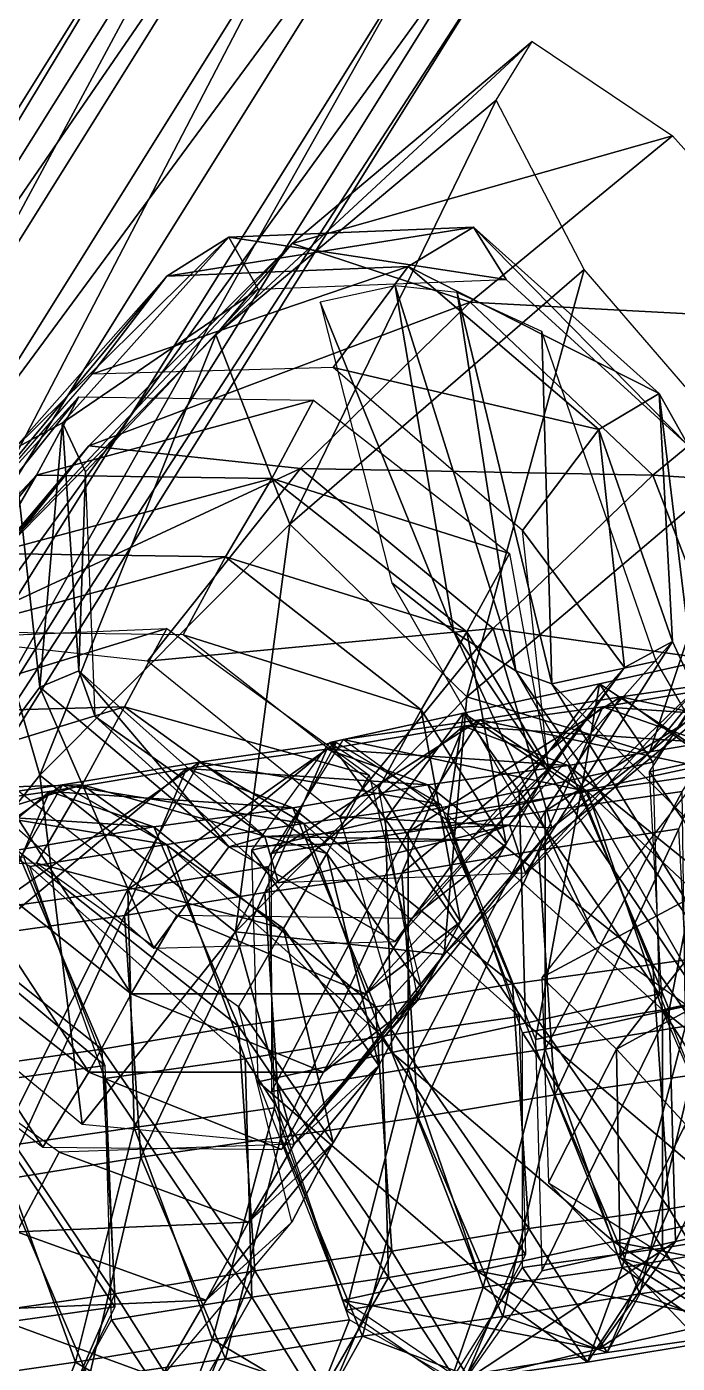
# Model space of a CAD drawing. Extents: x -6.8 to 6.8, y -29 to 29.
# Drawn here: x 1.39 to 1.889, y 5.314 to 6.339 of the extents above; entities that cross this region are included whole.
import ezdxf

# ---------------------------------------------------------------- set-up
doc = ezdxf.new("R2010")
doc.units = 0

msp = doc.modelspace()

# ---------------------------------------------------------------- linework, layer by layer
at = {"layer": 'flower_stems1', "color": 3}
for points in [[(1.53503, 6.10229, 4.78253), (1.75006, 6.28228, 4.69927), (1.77752, 6.32733, 4.88507)], [(1.53503, 6.10229, 4.78253), (1.77752, 6.32733, 4.88507), (1.59356, 6.1723, 4.9483)], [(1.59356, 6.1723, 4.9483), (1.77752, 6.32733, 4.88507), (1.88507, 6.25482, 5.02508)], [(1.59179, 5.95733, 4.66754), (1.75006, 6.28228, 4.69927), (1.53503, 6.10229, 4.78253)], [(1.59179, 5.95733, 4.66754), (1.81756, 6.15234, 4.58007), (1.75006, 6.28228, 4.69927)], [(1.59356, 6.1723, 4.9483), (1.88507, 6.25482, 5.02508), (1.73004, 6.12731, 5.07257)], [(1.73004, 6.12731, 5.07257), (1.88507, 6.25482, 5.02508), (2.01257, 6.1123, 5.04003)], [(1.49755, 6.14733, 4.68682), (1.73254, 6.18481, 4.43005), (1.68255, 6.15484, 4.73504)], [(1.49755, 6.14733, 4.68682), (1.54504, 6.1773, 4.40008), (1.73254, 6.18481, 4.43005)], [(1.54504, 6.1773, 4.40008), (1.75756, 6.14483, 4.12255), (1.73254, 6.18481, 4.43005)], [(1.68255, 6.15484, 4.73504), (1.73254, 6.18481, 4.43005), (1.87506, 6.05731, 4.44055)], [(1.73254, 6.18481, 4.43005), (1.75756, 6.14483, 4.12255), (1.89752, 6.01733, 4.15258)], [(1.73254, 6.18481, 4.43005), (1.89752, 6.01733, 4.15258), (1.87506, 6.05731, 4.44055)], [(1.35504, 5.91979, 4.92504), (1.59356, 6.1723, 4.9483), (1.43756, 6.01733, 5.06756)], [(1.35504, 5.91979, 4.92504), (1.53503, 6.10229, 4.78253), (1.59356, 6.1723, 4.9483)], [(1.38006, 6.01483, 4.61505), (1.54504, 6.1773, 4.40008), (1.49755, 6.14733, 4.68682)], [(1.38006, 6.01483, 4.61505), (1.41754, 6.03479, 4.37005), (1.54504, 6.1773, 4.40008)], [(1.41754, 6.03479, 4.37005), (1.56756, 6.13732, 4.11004), (1.54504, 6.1773, 4.40008)], [(1.43756, 6.01733, 5.06756), (1.59356, 6.1723, 4.9483), (1.73004, 6.12731, 5.07257)], [(1.54504, 6.1773, 4.40008), (1.56756, 6.13732, 4.11004), (1.75756, 6.14483, 4.12255)], [(1.32513, 5.93981, 4.84753), (1.49755, 6.14733, 4.68682), (1.44006, 6.07232, 4.92004)], [(1.32513, 5.93981, 4.84753), (1.38006, 6.01483, 4.61505), (1.49755, 6.14733, 4.68682)], [(1.44006, 6.07232, 4.92004), (1.49755, 6.14733, 4.68682), (1.68255, 6.15484, 4.73504)], [(1.44006, 6.07232, 4.92004), (1.68255, 6.15484, 4.73504), (1.62506, 6.07733, 4.96508)], [(1.72753, 5.82482, 4.67504), (1.81756, 6.15234, 4.58007), (1.59179, 5.95733, 4.66754)], [(1.62506, 6.07733, 4.96508), (1.68255, 6.15484, 4.73504), (1.82879, 6.02984, 4.73004)], [(1.68255, 6.15484, 4.73504), (1.87506, 6.05731, 4.44055), (1.82879, 6.02984, 4.73004)], [(1.72753, 5.82482, 4.67504), (1.94256, 6.00732, 4.59503), (1.81756, 6.15234, 4.58007)], [(1.41754, 6.03479, 4.37005), (1.43505, 5.99731, 4.12255), (1.56756, 6.13732, 4.11004)], [(1.43756, 6.01733, 5.06756), (1.73004, 6.12731, 5.07257), (1.60003, 5.99981, 5.16754)], [(1.60003, 5.99981, 5.16754), (1.73004, 6.12731, 5.07257), (1.87005, 5.99481, 5.08258)], [(1.73004, 6.12731, 5.07257), (2.01257, 6.1123, 5.04003), (1.87005, 5.99481, 5.08258)], [(1.87005, 5.99481, 5.08258), (2.01257, 6.1123, 5.04003), (2.08129, 5.98132, 4.92004)], [(1.40002, 5.76483, 4.82257), (1.53503, 6.10229, 4.78253), (1.35504, 5.91979, 4.92504)], [(1.40002, 5.76483, 4.82257), (1.59179, 5.95733, 4.66754), (1.53503, 6.10229, 4.78253)], [(1.62506, 6.07733, 4.96508), (1.82879, 6.02984, 4.73004), (1.77008, 5.95233, 4.96008)], [(1.82879, 6.02984, 4.73004), (1.87506, 6.05731, 4.44055), (1.88507, 5.8673, 4.42755)], [(1.87506, 6.05731, 4.44055), (1.89752, 6.01733, 4.15258), (1.90252, 5.82983, 4.18255)], [(1.87506, 6.05731, 4.44055), (1.90252, 5.82983, 4.18255), (1.88507, 5.8673, 4.42755)], [(1.29003, 5.87982, 4.93981), (1.43005, 6.0548, 4.9555), (1.39752, 5.99481, 5.05004)], [(1.29003, 5.87982, 4.93981), (1.32513, 5.93981, 4.84753), (1.43005, 6.0548, 4.9555)], [(1.39752, 5.99481, 5.05004), (1.43005, 6.0548, 4.9555), (1.61004, 6.0523, 5.02008)], [(1.39752, 5.99481, 5.05004), (1.61004, 6.0523, 5.02008), (1.57806, 5.9923, 5.11505)], [(1.57806, 5.9923, 5.11505), (1.61004, 6.0523, 5.02008), (1.76007, 5.93481, 4.99755)], [(1.40002, 5.83233, 4.56005), (1.41754, 6.03479, 4.37005), (1.38006, 6.01483, 4.61505)], [(1.40002, 5.83233, 4.56005), (1.43005, 5.84478, 4.35504), (1.41754, 6.03479, 4.37005)], [(1.43005, 5.84478, 4.35504), (1.43505, 5.99731, 4.12255), (1.41754, 6.03479, 4.37005)], [(1.77008, 5.95233, 4.96008), (1.82879, 6.02984, 4.73004), (1.84832, 5.84729, 4.67504)], [(1.82879, 6.02984, 4.73004), (1.88507, 5.8673, 4.42755), (1.84832, 5.84729, 4.67504)], [(1.23754, 5.77484, 5.09008), (1.43756, 6.01733, 5.06756), (1.32006, 5.86981, 5.23504)], [(1.23754, 5.77484, 5.09008), (1.35504, 5.91979, 4.92504), (1.43756, 6.01733, 5.06756)], [(1.32006, 5.86981, 5.23504), (1.43756, 6.01733, 5.06756), (1.60003, 5.99981, 5.16754)], [(1.34454, 5.75732, 4.79254), (1.40002, 5.83233, 4.56005), (1.38006, 6.01483, 4.61505)], [(1.86755, 5.78228, 4.80004), (1.94256, 6.00732, 4.59503), (1.72753, 5.82482, 4.67504)], [(1.86755, 5.78228, 4.80004), (2.05255, 5.93731, 4.73504), (1.94256, 6.00732, 4.59503)], [(1.25756, 5.81982, 5.03503), (1.29003, 5.87982, 4.93981), (1.39752, 5.99481, 5.05004)], [(1.25756, 5.81982, 5.03503), (1.39752, 5.99481, 5.05004), (1.36254, 5.93481, 5.14508)], [(1.32006, 5.86981, 5.23504), (1.60003, 5.99981, 5.16754), (1.48254, 5.85229, 5.33258)], [(1.36254, 5.93481, 5.14508), (1.39752, 5.99481, 5.05004), (1.57806, 5.9923, 5.11505)], [(1.43005, 5.84478, 4.35504), (1.44256, 5.80981, 4.15258), (1.43505, 5.99731, 4.12255)], [(1.48254, 5.85229, 5.33258), (1.60003, 5.99981, 5.16754), (1.74755, 5.87731, 5.16503)], [(1.60003, 5.99981, 5.16754), (1.87005, 5.99481, 5.08258), (1.74755, 5.87731, 5.16503)], [(1.74755, 5.87731, 5.16503), (1.87005, 5.99481, 5.08258), (1.92504, 5.85229, 4.96752)], [(1.87005, 5.99481, 5.08258), (2.08129, 5.98132, 4.92004), (1.92504, 5.85229, 4.96752)], [(1.36254, 5.93481, 5.14508), (1.57806, 5.9923, 5.11505), (1.54254, 5.93231, 5.20721)], [(1.54254, 5.93231, 5.20721), (1.57806, 5.9923, 5.11505), (1.72753, 5.87481, 5.09252)], [(1.57806, 5.9923, 5.11505), (1.76007, 5.93481, 4.99755), (1.72753, 5.87481, 5.09252)], [(1.55004, 5.64483, 4.82006), (1.59179, 5.95733, 4.66754), (1.40002, 5.76483, 4.82257)], [(1.55004, 5.64483, 4.82006), (1.72753, 5.82482, 4.67504), (1.59179, 5.95733, 4.66754)], [(1.77008, 5.95233, 4.96008), (1.84832, 5.84729, 4.67504), (1.79003, 5.76983, 4.90502)], [(1.33056, 5.87481, 5.24005), (1.36254, 5.93481, 5.14508), (1.54254, 5.93231, 5.20721)], [(1.33056, 5.87481, 5.24005), (1.54254, 5.93231, 5.20721), (1.51007, 5.87231, 5.30255)], [(1.51007, 5.87231, 5.30255), (1.54254, 5.93231, 5.20721), (1.69256, 5.81481, 5.18603)], [(1.54254, 5.93231, 5.20721), (1.72753, 5.87481, 5.09252), (1.69256, 5.81481, 5.18603)], [(1.72753, 5.87481, 5.09252), (1.76007, 5.93481, 4.99755), (1.79003, 5.76983, 4.90502)], [(1.92504, 5.85229, 4.96752), (2.05255, 5.93731, 4.73504), (1.86755, 5.78228, 4.80004)], [(1.28503, 5.61981, 4.98754), (1.40002, 5.76483, 4.82257), (1.35504, 5.91979, 4.92504)], [(1.28503, 5.81231, 5.32757), (1.32006, 5.86981, 5.23504), (1.49755, 5.87731, 5.30004)], [(1.28503, 5.81231, 5.32757), (1.49755, 5.87731, 5.30004), (1.46502, 5.81732, 5.39508)], [(1.46502, 5.81732, 5.39508), (1.49755, 5.87731, 5.30004), (1.65252, 5.76483, 5.28503)], [(1.48254, 5.85229, 5.33258), (1.74755, 5.87731, 5.16503), (1.63006, 5.73278, 5.33007)], [(1.51007, 5.87231, 5.30255), (1.69256, 5.81481, 5.18603), (1.66003, 5.75482, 5.28253)], [(1.63006, 5.73278, 5.33007), (1.74755, 5.87731, 5.16503), (1.79254, 5.72454, 5.06256)], [(1.69256, 5.81481, 5.18603), (1.72753, 5.87481, 5.09252), (1.75756, 5.71228, 5.00006)], [(1.72753, 5.87481, 5.09252), (1.79003, 5.76983, 4.90502), (1.75756, 5.71228, 5.00006)], [(1.74755, 5.87731, 5.16503), (1.92504, 5.85229, 4.96752), (1.79254, 5.72454, 5.06256)], [(1.84832, 5.84729, 4.67504), (1.88507, 5.8673, 4.42755), (1.76007, 5.7268, 4.39758)], [(1.88507, 5.8673, 4.42755), (1.77252, 5.68981, 4.19281), (1.76007, 5.7268, 4.39758)], [(1.88507, 5.8673, 4.42755), (1.90252, 5.82983, 4.18255), (1.77252, 5.68981, 4.19281)], [(1.79254, 5.72454, 5.06256), (1.92504, 5.85229, 4.96752), (1.86755, 5.78228, 4.80004)], [(1.82928, 5.83483, 5.39758), (1.93005, 5.85729, 5.44677), (1.87005, 5.77484, 5.61004)], [(1.92004, 5.77484, 5.24005), (1.93005, 5.85729, 5.44677), (1.82928, 5.83483, 5.39758)], [(1.92504, 5.85729, 5.46008), (1.97003, 5.78979, 5.66754), (1.86755, 5.76733, 5.61755)], [(1.54504, 5.70989, 4.55505), (1.43005, 5.84478, 4.35504), (1.40002, 5.83233, 4.56005)], [(1.57257, 5.71783, 4.36755), (1.44256, 5.80981, 4.15258), (1.43005, 5.84478, 4.35504)], [(1.54504, 5.70989, 4.55505), (1.57257, 5.71783, 4.36755), (1.43005, 5.84478, 4.35504)], [(1.79003, 5.76983, 4.90502), (1.84832, 5.84729, 4.67504), (1.73004, 5.71533, 4.60253)], [(1.84832, 5.84729, 4.67504), (1.76007, 5.7268, 4.39758), (1.73004, 5.71533, 4.60253)], [(1.78753, 5.7373, 5.04504), (1.95007, 5.83984, 5.15753), (1.84552, 5.82482, 5.20281)], [(1.78753, 5.7373, 5.04504), (1.89257, 5.75231, 4.99755), (1.95007, 5.83984, 5.15753)], [(1.84552, 5.82482, 5.20281), (1.95007, 5.83984, 5.15753), (2.03002, 5.78479, 5.32257)], [(1.48754, 5.63232, 4.78503), (1.40002, 5.83233, 4.56005), (1.34454, 5.75732, 4.79254)], [(1.48754, 5.63232, 4.78503), (1.54504, 5.70989, 4.55505), (1.40002, 5.83233, 4.56005)], [(1.81506, 5.75231, 5.18853), (1.82928, 5.83483, 5.39758), (1.72503, 5.81231, 5.34753)], [(1.72503, 5.81231, 5.34753), (1.82928, 5.83483, 5.39758), (1.76757, 5.75231, 5.55755)], [(1.82928, 5.83483, 5.39758), (1.87005, 5.77484, 5.61004), (1.76757, 5.75231, 5.55755)], [(1.78253, 5.70733, 5.02258), (1.93756, 5.83483, 5.12506), (1.83178, 5.81732, 5.17004)], [(1.78253, 5.70733, 5.02258), (1.89007, 5.72381, 4.97503), (1.93756, 5.83483, 5.12506)], [(1.81506, 5.75231, 5.18853), (1.92004, 5.77484, 5.24005), (1.82928, 5.83483, 5.39758)], [(1.83178, 5.81732, 5.17004), (1.93756, 5.83483, 5.12506), (2.01507, 5.8048, 5.29504)], [(1.71002, 5.62731, 4.92004), (1.72753, 5.82482, 4.67504), (1.55004, 5.64483, 4.82006)], [(1.68255, 5.72106, 5.09008), (1.84552, 5.82482, 5.20281), (1.73754, 5.80731, 5.25006)], [(1.68255, 5.72106, 5.09008), (1.78753, 5.7373, 5.04504), (1.84552, 5.82482, 5.20281)], [(1.71002, 5.62731, 4.92004), (1.86755, 5.78228, 4.80004), (1.72753, 5.82482, 4.67504)], [(1.73754, 5.80731, 5.25006), (1.84552, 5.82482, 5.20281), (1.92504, 5.76733, 5.36755)], [(1.84552, 5.82482, 5.20281), (2.03002, 5.78479, 5.32257), (1.92504, 5.76733, 5.36755)], [(1.25256, 5.75231, 5.42254), (1.46502, 5.81732, 5.39508), (1.43255, 5.75732, 5.49005)], [(1.25256, 5.75231, 5.42254), (1.28503, 5.81231, 5.32757), (1.46502, 5.81732, 5.39508)], [(1.43255, 5.75732, 5.49005), (1.46502, 5.81732, 5.39508), (1.62005, 5.70483, 5.38006)], [(1.57257, 5.71783, 4.36755), (1.58306, 5.68231, 4.18255), (1.44256, 5.80981, 4.15258)], [(1.46502, 5.81732, 5.39508), (1.65252, 5.76483, 5.28503), (1.62005, 5.70483, 5.38006)], [(1.71252, 5.73059, 5.14007), (1.72503, 5.81231, 5.34753), (1.62255, 5.78979, 5.29504)], [(1.62255, 5.78979, 5.29504), (1.72503, 5.81231, 5.34753), (1.66503, 5.73107, 5.50756)], [(1.66003, 5.75482, 5.28253), (1.69256, 5.81481, 5.18603), (1.72253, 5.65234, 5.09503)], [(1.72503, 5.81231, 5.34753), (1.76757, 5.75231, 5.55755), (1.66503, 5.73107, 5.50756)], [(1.67755, 5.68981, 5.07006), (1.78253, 5.70733, 5.02258), (1.83178, 5.81732, 5.17004)], [(1.67755, 5.68981, 5.07006), (1.83178, 5.81732, 5.17004), (1.72503, 5.8023, 5.21752)], [(1.69256, 5.81481, 5.18603), (1.75756, 5.71228, 5.00006), (1.72253, 5.65234, 5.09503)], [(1.71252, 5.73059, 5.14007), (1.81506, 5.75231, 5.18853), (1.72503, 5.81231, 5.34753)], [(1.72503, 5.8023, 5.21752), (1.83178, 5.81732, 5.17004), (1.91003, 5.78979, 5.34252)], [(1.83178, 5.81732, 5.17004), (2.01507, 5.8048, 5.29504), (1.91003, 5.78979, 5.34252)], [(1.57257, 5.6748, 5.11505), (1.72503, 5.8023, 5.21752), (1.62005, 5.78479, 5.26257)], [(1.57257, 5.6748, 5.11505), (1.67755, 5.68981, 5.07006), (1.72503, 5.8023, 5.21752)], [(1.57757, 5.70483, 5.13757), (1.73754, 5.80731, 5.25006), (1.63256, 5.79229, 5.29754)], [(1.57757, 5.70483, 5.13757), (1.68255, 5.72106, 5.09008), (1.73754, 5.80731, 5.25006)], [(1.62005, 5.78479, 5.26257), (1.72503, 5.8023, 5.21752), (1.80505, 5.77233, 5.38757)], [(1.63256, 5.79229, 5.29754), (1.73754, 5.80731, 5.25006), (1.82006, 5.75231, 5.41503)], [(1.72503, 5.8023, 5.21752), (1.91003, 5.78979, 5.34252), (1.80505, 5.77233, 5.38757)], [(1.73754, 5.80731, 5.25006), (1.92504, 5.76733, 5.36755), (1.82006, 5.75231, 5.41503)], [(1.46752, 5.6773, 5.17504), (1.62756, 5.78979, 5.28503), (1.52252, 5.77484, 5.33258)], [(1.46752, 5.6773, 5.17504), (1.57574, 5.69482, 5.13006), (1.62756, 5.78979, 5.28503)], [(1.52252, 5.77484, 5.33258), (1.62756, 5.78979, 5.28503), (1.70758, 5.7423, 5.45104)], [(1.62255, 5.78979, 5.29504), (1.66503, 5.73107, 5.50756), (1.56256, 5.70733, 5.45623)], [(1.63256, 5.79229, 5.29754), (1.82006, 5.75231, 5.41503), (1.71252, 5.7348, 5.46008)], [(1.80505, 5.77233, 5.38757), (1.91003, 5.78979, 5.34252), (1.97503, 5.63482, 5.4353)], [(1.86755, 5.76733, 5.61755), (1.97003, 5.78979, 5.66754), (1.98004, 5.60729, 5.72906)], [(1.46502, 5.65728, 5.16253), (1.57257, 5.6748, 5.11505), (1.62005, 5.78479, 5.26257)], [(1.46502, 5.65728, 5.16253), (1.62005, 5.78479, 5.26257), (1.51257, 5.76983, 5.31005)], [(1.51257, 5.76983, 5.31005), (1.62005, 5.78479, 5.26257), (1.69757, 5.75732, 5.43328)], [(1.62005, 5.78479, 5.26257), (1.80505, 5.77233, 5.38757), (1.69757, 5.75732, 5.43328)], [(1.79254, 5.72454, 5.06256), (1.86755, 5.78228, 4.80004), (1.71002, 5.62731, 4.92004)], [(1.47003, 5.59729, 4.82757), (1.35504, 5.77484, 4.75256), (1.32006, 5.71655, 4.84753)], [(1.47003, 5.59729, 4.82757), (1.50506, 5.65728, 4.73254), (1.35504, 5.77484, 4.75256)], [(1.36004, 5.64233, 5.2066), (1.51257, 5.76983, 5.31005), (1.40753, 5.75231, 5.35504)], [(1.36004, 5.64233, 5.2066), (1.46502, 5.65728, 5.16253), (1.51257, 5.76983, 5.31005)], [(1.36254, 5.66229, 5.22253), (1.52252, 5.77484, 5.33258), (1.41754, 5.75732, 5.37756)], [(1.36254, 5.66229, 5.22253), (1.46752, 5.6773, 5.17504), (1.52252, 5.77484, 5.33258)], [(1.40753, 5.75231, 5.35504), (1.51257, 5.76983, 5.31005), (1.59405, 5.7398, 5.48004)], [(1.41754, 5.75732, 5.37756), (1.52252, 5.77484, 5.33258), (1.60253, 5.72784, 5.49755)], [(1.51257, 5.76983, 5.31005), (1.69757, 5.75732, 5.43328), (1.59405, 5.7398, 5.48004)], [(1.52252, 5.77484, 5.33258), (1.70758, 5.7423, 5.45104), (1.60253, 5.72784, 5.49755)], [(1.79003, 5.76983, 4.90502), (1.73004, 5.71533, 4.60253), (1.67254, 5.63732, 4.83258)], [(1.75756, 5.71228, 5.00006), (1.79003, 5.76983, 4.90502), (1.68505, 5.65484, 4.79504)], [(1.69757, 5.75732, 5.43328), (1.80505, 5.77233, 5.38757), (1.87005, 5.61981, 5.48254)], [(1.76757, 5.75231, 5.55755), (1.87005, 5.77484, 5.61004), (1.87506, 5.59729, 5.68005)], [(1.80505, 5.77233, 5.38757), (1.97503, 5.63482, 5.4353), (1.87005, 5.61981, 5.48254)], [(1.88256, 5.58483, 5.12756), (1.92004, 5.77484, 5.24005), (1.81506, 5.75231, 5.18853)], [(1.88256, 5.58483, 5.12756), (1.98504, 5.60729, 5.18005), (1.92004, 5.77484, 5.24005)], [(1.43255, 5.49731, 4.98504), (1.40002, 5.76483, 4.82257), (1.28503, 5.61981, 4.98754)], [(1.43255, 5.49731, 4.98504), (1.55004, 5.64483, 4.82006), (1.40002, 5.76483, 4.82257)], [(1.62005, 5.70483, 5.38006), (1.65252, 5.76483, 5.28503), (1.69256, 5.60229, 5.19458)], [(1.78503, 5.6098, 5.02258), (1.95758, 5.70233, 4.91253), (1.90252, 5.75982, 5.00006)], [(1.82006, 5.75231, 5.41503), (1.92504, 5.76733, 5.36755), (1.98254, 5.59979, 5.43878)], [(1.86755, 5.76733, 5.61755), (1.98004, 5.60729, 5.72906), (1.87756, 5.58483, 5.68005)], [(1.22003, 5.69232, 5.51757), (1.43255, 5.75732, 5.49005), (1.39752, 5.69732, 5.58508)], [(1.22003, 5.69232, 5.51757), (1.25256, 5.75231, 5.42254), (1.43255, 5.75732, 5.49005)], [(1.25506, 5.62481, 5.25506), (1.36004, 5.64233, 5.2066), (1.40753, 5.75231, 5.35504)], [(1.25506, 5.62481, 5.25506), (1.40753, 5.75231, 5.35504), (1.30255, 5.7373, 5.40258)], [(1.25756, 5.64483, 5.26757), (1.36254, 5.66229, 5.22253), (1.41754, 5.75732, 5.37756)], [(1.25756, 5.64483, 5.26757), (1.41754, 5.75732, 5.37756), (1.31005, 5.7423, 5.42504)], [(1.30255, 5.7373, 5.40258), (1.40753, 5.75231, 5.35504), (1.48754, 5.72534, 5.52758)], [(1.31005, 5.7423, 5.42504), (1.41754, 5.75732, 5.37756), (1.49755, 5.71179, 5.54504)], [(1.39752, 5.69732, 5.58508), (1.43255, 5.75732, 5.49005), (1.58703, 5.64733, 5.47503)], [(1.40753, 5.75231, 5.35504), (1.59405, 5.7398, 5.48004), (1.48754, 5.72534, 5.52758)], [(1.41754, 5.75732, 5.37756), (1.60253, 5.72784, 5.49755), (1.49755, 5.71179, 5.54504)], [(1.43255, 5.75732, 5.49005), (1.62005, 5.70483, 5.38006), (1.58703, 5.64733, 5.47503)], [(1.59405, 5.7398, 5.48004), (1.69757, 5.75732, 5.43328), (1.76257, 5.60479, 5.53002)], [(1.66003, 5.75482, 5.28253), (1.72253, 5.65234, 5.09503), (1.69006, 5.59234, 5.18756)], [(1.66503, 5.73107, 5.50756), (1.76757, 5.75231, 5.55755), (1.77252, 5.57482, 5.63006)], [(1.69757, 5.75732, 5.43328), (1.87005, 5.61981, 5.48254), (1.76257, 5.60479, 5.53002)], [(1.78002, 5.56231, 5.07757), (1.81506, 5.75231, 5.18853), (1.71252, 5.73059, 5.14007)], [(1.71252, 5.7348, 5.46008), (1.82006, 5.75231, 5.41503), (1.87756, 5.58483, 5.48504)], [(1.76757, 5.75231, 5.55755), (1.87506, 5.59729, 5.68005), (1.77252, 5.57482, 5.63006)], [(1.78002, 5.56231, 5.07757), (1.88256, 5.58483, 5.12756), (1.81506, 5.75231, 5.18853)], [(1.78753, 5.5548, 4.98254), (1.89257, 5.75231, 4.99755), (1.78753, 5.7373, 5.04504)], [(1.78753, 5.5548, 4.98254), (1.89508, 5.57232, 4.93408), (1.89257, 5.75231, 4.99755)], [(1.82006, 5.75231, 5.41503), (1.98254, 5.59979, 5.43878), (1.87756, 5.58483, 5.48504)], [(1.30255, 5.7373, 5.40258), (1.48754, 5.72534, 5.52758), (1.38256, 5.70733, 5.57257)], [(1.31005, 5.7423, 5.42504), (1.49755, 5.71179, 5.54504), (1.39257, 5.69482, 5.59008)], [(1.48754, 5.72534, 5.52758), (1.59405, 5.7398, 5.48004), (1.65753, 5.58734, 5.57507)], [(1.59405, 5.7398, 5.48004), (1.76257, 5.60479, 5.53002), (1.65753, 5.58734, 5.57507)], [(1.60253, 5.72784, 5.49755), (1.70758, 5.7423, 5.45104), (1.76757, 5.57983, 5.53253)], [(1.68255, 5.53979, 5.02758), (1.78753, 5.5548, 4.98254), (1.78753, 5.7373, 5.04504)], [(1.68255, 5.53979, 5.02758), (1.78753, 5.7373, 5.04504), (1.68255, 5.72106, 5.09008)], [(1.49755, 5.71179, 5.54504), (1.60253, 5.72784, 5.49755), (1.66253, 5.56481, 5.57757)], [(1.56256, 5.70733, 5.45623), (1.66503, 5.73107, 5.50756), (1.67004, 5.5523, 5.58007)], [(1.60253, 5.72784, 5.49755), (1.76757, 5.57983, 5.53253), (1.66253, 5.56481, 5.57757)], [(1.63006, 5.73278, 5.33007), (1.79254, 5.72454, 5.06256), (1.67504, 5.57733, 5.22753)], [(1.66503, 5.73107, 5.50756), (1.77252, 5.57482, 5.63006), (1.67004, 5.5523, 5.58007)], [(1.71252, 5.7348, 5.46008), (1.87756, 5.58483, 5.48504), (1.77008, 5.56732, 5.53253)], [(1.38256, 5.70733, 5.57257), (1.48754, 5.72534, 5.52758), (1.55255, 5.57232, 5.62255)], [(1.48754, 5.72534, 5.52758), (1.65753, 5.58734, 5.57507), (1.55255, 5.57232, 5.62255)], [(1.73004, 5.71533, 4.60253), (1.57257, 5.71783, 4.36755), (1.54504, 5.70989, 4.55505)], [(1.76007, 5.7268, 4.39758), (1.58306, 5.68231, 4.18255), (1.57257, 5.71783, 4.36755)], [(1.73004, 5.71533, 4.60253), (1.76007, 5.7268, 4.39758), (1.57257, 5.71783, 4.36755)], [(1.57781, 5.52233, 5.07507), (1.68255, 5.72106, 5.09008), (1.57757, 5.70483, 5.13757)], [(1.57781, 5.52233, 5.07507), (1.68255, 5.53979, 5.02758), (1.68255, 5.72106, 5.09008)], [(1.76007, 5.7268, 4.39758), (1.77252, 5.68981, 4.19281), (1.58306, 5.68231, 4.18255)], [(1.67504, 5.57733, 5.22753), (1.79254, 5.72454, 5.06256), (1.71002, 5.62731, 4.92004)], [(1.79504, 5.51983, 4.98504), (1.89007, 5.72381, 4.97503), (1.78253, 5.70733, 5.02258)], [(1.79504, 5.51983, 4.98504), (1.90002, 5.53479, 4.93756), (1.89007, 5.72381, 4.97503)], [(1.27502, 5.69232, 5.62005), (1.38256, 5.70733, 5.57257), (1.44757, 5.5548, 5.66754)], [(1.43756, 5.53729, 4.92004), (1.32006, 5.71655, 4.84753), (1.28753, 5.65484, 4.94128)], [(1.43756, 5.53729, 4.92004), (1.47003, 5.59729, 4.82757), (1.32006, 5.71655, 4.84753)], [(1.38256, 5.70733, 5.57257), (1.55255, 5.57232, 5.62255), (1.44757, 5.5548, 5.66754)], [(1.39257, 5.69482, 5.59008), (1.49755, 5.71179, 5.54504), (1.55755, 5.5473, 5.62506)], [(1.67254, 5.63732, 4.83258), (1.54504, 5.70989, 4.55505), (1.48754, 5.63232, 4.78503)], [(1.49755, 5.71179, 5.54504), (1.66253, 5.56481, 5.57757), (1.55755, 5.5473, 5.62506)], [(1.67254, 5.63732, 4.83258), (1.73004, 5.71533, 4.60253), (1.54504, 5.70989, 4.55505)], [(1.56256, 5.70733, 5.45623), (1.67004, 5.5523, 5.58007), (1.56756, 5.52984, 5.52758)], [(1.72253, 5.65234, 5.09503), (1.75756, 5.71228, 5.00006), (1.65002, 5.59729, 4.89007)], [(1.75756, 5.71228, 5.00006), (1.68505, 5.65484, 4.79504), (1.65002, 5.59729, 4.89007)], [(1.69006, 5.50231, 5.03002), (1.78253, 5.70733, 5.02258), (1.67755, 5.68981, 5.07006)], [(1.69006, 5.50231, 5.03002), (1.79504, 5.51983, 4.98504), (1.78253, 5.70733, 5.02258)], [(1.28002, 5.68481, 5.62756), (1.38757, 5.70233, 5.58258), (1.45007, 5.54229, 5.67004)], [(1.39752, 5.69732, 5.58508), (1.58703, 5.64733, 5.47503), (1.55255, 5.58734, 5.56756)], [(1.58703, 5.64733, 5.47503), (1.62005, 5.70483, 5.38006), (1.66003, 5.54229, 5.29003)], [(1.62005, 5.70483, 5.38006), (1.69256, 5.60229, 5.19458), (1.66003, 5.54229, 5.29003)], [(1.78503, 5.6098, 5.02258), (1.84228, 5.5548, 4.9353), (1.95758, 5.70233, 4.91253)], [(1.84228, 5.5548, 4.9353), (2.01257, 5.64733, 4.82757), (1.95758, 5.70233, 4.91253)], [(1.27502, 5.69232, 5.62005), (1.44757, 5.5548, 5.66754), (1.34155, 5.53979, 5.71282)], [(1.39257, 5.69482, 5.59008), (1.55755, 5.5473, 5.62506), (1.45007, 5.53228, 5.67004)], [(1.47253, 5.49481, 5.12005), (1.57574, 5.69482, 5.13006), (1.46752, 5.6773, 5.17504)], [(1.47253, 5.49481, 5.12005), (1.58007, 5.50982, 5.07507), (1.57574, 5.69482, 5.13006)], [(1.58477, 5.4873, 5.07757), (1.67755, 5.68981, 5.07006), (1.57257, 5.6748, 5.11505)], [(1.58477, 5.4873, 5.07757), (1.69006, 5.50231, 5.03002), (1.67755, 5.68981, 5.07006)], [(1.28002, 5.68481, 5.62756), (1.45007, 5.54229, 5.67004), (1.34429, 5.52734, 5.71453)], [(1.36755, 5.47955, 5.16754), (1.46752, 5.6773, 5.17504), (1.36254, 5.66229, 5.22253)], [(1.36755, 5.47955, 5.16754), (1.47253, 5.49481, 5.12005), (1.46752, 5.6773, 5.17504)], [(1.47753, 5.47204, 5.12506), (1.57257, 5.6748, 5.11505), (1.46502, 5.65728, 5.16253)], [(1.47753, 5.47204, 5.12506), (1.58477, 5.4873, 5.07757), (1.57257, 5.6748, 5.11505)], [(1.37255, 5.45483, 5.17004), (1.46502, 5.65728, 5.16253), (1.36004, 5.64233, 5.2066)], [(1.37255, 5.45483, 5.17004), (1.47753, 5.47204, 5.12506), (1.46502, 5.65728, 5.16253)], [(1.65002, 5.59729, 4.89007), (1.50506, 5.65728, 4.73254), (1.47003, 5.59729, 4.82757)], [(1.65002, 5.59729, 4.89007), (1.68505, 5.65484, 4.79504), (1.50506, 5.65728, 4.73254)], [(1.40252, 5.47955, 5.01507), (1.28753, 5.65484, 4.94128), (1.25506, 5.59478, 5.03753)], [(1.40252, 5.47955, 5.01507), (1.43756, 5.53729, 4.92004), (1.28753, 5.65484, 4.94128)], [(1.55255, 5.58734, 5.56756), (1.58703, 5.64733, 5.47503), (1.62506, 5.48309, 5.38507)], [(1.58703, 5.64733, 5.47503), (1.66003, 5.54229, 5.29003), (1.62506, 5.48309, 5.38507)], [(1.69006, 5.59234, 5.18756), (1.72253, 5.65234, 5.09503), (1.61755, 5.53729, 4.98504)], [(1.72253, 5.65234, 5.09503), (1.65002, 5.59729, 4.89007), (1.61755, 5.53729, 4.98504)], [(1.84228, 5.5548, 4.9353), (1.89508, 5.49731, 4.85003), (2.01257, 5.64733, 4.82757)], [(1.59503, 5.48205, 5.08508), (1.55004, 5.64483, 4.82006), (1.43255, 5.49731, 4.98504)], [(1.59503, 5.48205, 5.08508), (1.71002, 5.62731, 4.92004), (1.55004, 5.64483, 4.82006)], [(1.87005, 5.61981, 5.48254), (1.97503, 5.63482, 5.4353), (1.98754, 5.44982, 5.40008)], [(1.67504, 5.57733, 5.22753), (1.71002, 5.62731, 4.92004), (1.59503, 5.48205, 5.08508)], [(1.76257, 5.60479, 5.53002), (1.87005, 5.61981, 5.48254), (1.88256, 5.43231, 5.44403)], [(1.87005, 5.61981, 5.48254), (1.98754, 5.44982, 5.40008), (1.88256, 5.43231, 5.44403)], [(1.65753, 5.58734, 5.57507), (1.76257, 5.60479, 5.53002), (1.77502, 5.41729, 5.49255)], [(1.76257, 5.60479, 5.53002), (1.88256, 5.43231, 5.44403), (1.77502, 5.41729, 5.49255)], [(1.79003, 5.45233, 5.12756), (1.84228, 5.5548, 4.9353), (1.78503, 5.6098, 5.02258)], [(1.87756, 5.58483, 5.68005), (1.98004, 5.60729, 5.72906), (2.05004, 5.44482, 5.66253)], [(1.88757, 5.40728, 5.19854), (1.98504, 5.60729, 5.18005), (1.88256, 5.58483, 5.12756)], [(1.88757, 5.40728, 5.19854), (1.99005, 5.4298, 5.25006), (1.98504, 5.60729, 5.18005)], [(1.61755, 5.53729, 4.98504), (1.47003, 5.59729, 4.82757), (1.43756, 5.53729, 4.92004)], [(1.61755, 5.53729, 4.98504), (1.65002, 5.59729, 4.89007), (1.47003, 5.59729, 4.82757)], [(1.66003, 5.54229, 5.29003), (1.69256, 5.60229, 5.19458), (1.59503, 5.48205, 5.08508)], [(1.77252, 5.57482, 5.63006), (1.87506, 5.59729, 5.68005), (1.94256, 5.4298, 5.62005)], [(1.87756, 5.58483, 5.48504), (1.98254, 5.59979, 5.43878), (1.98254, 5.41979, 5.37756)], [(1.38256, 5.41479, 5.11254), (1.41503, 5.47583, 5.01757), (1.26007, 5.58734, 5.03253)], [(1.55255, 5.57232, 5.62255), (1.65753, 5.58734, 5.57507), (1.67004, 5.39984, 5.53753)], [(1.55255, 5.58734, 5.56756), (1.62506, 5.48309, 5.38507), (1.59332, 5.4223, 5.47753)], [(1.69006, 5.59234, 5.18756), (1.61755, 5.53729, 4.98504), (1.58532, 5.47784, 5.07757)], [(1.65753, 5.58734, 5.57507), (1.77502, 5.41729, 5.49255), (1.67004, 5.39984, 5.53753)], [(1.77008, 5.56732, 5.53253), (1.87756, 5.58483, 5.48504), (1.87756, 5.40234, 5.42504)], [(1.78503, 5.38482, 5.15008), (1.88256, 5.58483, 5.12756), (1.78002, 5.56231, 5.07757)], [(1.78503, 5.38482, 5.15008), (1.88757, 5.40728, 5.19854), (1.88256, 5.58483, 5.12756)], [(1.87756, 5.58483, 5.68005), (2.05004, 5.44482, 5.66253), (1.94757, 5.4223, 5.61004)], [(1.87756, 5.58483, 5.48504), (1.98254, 5.41979, 5.37756), (1.87756, 5.40234, 5.42504)], [(1.66253, 5.56481, 5.57757), (1.76757, 5.57983, 5.53253), (1.77252, 5.39733, 5.47753)], [(1.67004, 5.5523, 5.58007), (1.77252, 5.57482, 5.63006), (1.84002, 5.40728, 5.56756)], [(1.77252, 5.57482, 5.63006), (1.94256, 5.4298, 5.62005), (1.84002, 5.40728, 5.56756)], [(1.44757, 5.5548, 5.66754), (1.55255, 5.57232, 5.62255), (1.56506, 5.38482, 5.58508)], [(1.55255, 5.57232, 5.62255), (1.67004, 5.39984, 5.53753), (1.56506, 5.38482, 5.58508)], [(1.55755, 5.5473, 5.62506), (1.66253, 5.56481, 5.57757), (1.66754, 5.37982, 5.52508)], [(1.66253, 5.56481, 5.57757), (1.77252, 5.39733, 5.47753), (1.66754, 5.37982, 5.52508)], [(1.77008, 5.56732, 5.53253), (1.87756, 5.40234, 5.42504), (1.77008, 5.38732, 5.47003)], [(1.84655, 5.38732, 5.05255), (1.89508, 5.57232, 4.93408), (1.78753, 5.5548, 4.98254)], [(1.84655, 5.38732, 5.05255), (1.95007, 5.40484, 5.00756), (1.89508, 5.57232, 4.93408)], [(1.34155, 5.53979, 5.71282), (1.44757, 5.5548, 5.66754), (1.45758, 5.3673, 5.63006)], [(1.44757, 5.5548, 5.66754), (1.56506, 5.38482, 5.58508), (1.45758, 5.3673, 5.63006)], [(1.74005, 5.37231, 5.10003), (1.78753, 5.5548, 4.98254), (1.68255, 5.53979, 5.02758)], [(1.74005, 5.37231, 5.10003), (1.84655, 5.38732, 5.05255), (1.78753, 5.5548, 4.98254)], [(1.79003, 5.45233, 5.12756), (1.84503, 5.39483, 5.04254), (1.84228, 5.5548, 4.9353)], [(1.84503, 5.39483, 5.04254), (1.89508, 5.49731, 4.85003), (1.84228, 5.5548, 4.9353)], [(1.45007, 5.53228, 5.67004), (1.55755, 5.5473, 5.62506), (1.56256, 5.3648, 5.57006)], [(1.55755, 5.5473, 5.62506), (1.66754, 5.37982, 5.52508), (1.56256, 5.3648, 5.57006)], [(1.56756, 5.52984, 5.52758), (1.67004, 5.5523, 5.58007), (1.73504, 5.38482, 5.51757)], [(1.67004, 5.5523, 5.58007), (1.84002, 5.40728, 5.56756), (1.73504, 5.38482, 5.51757)], [(1.34155, 5.53979, 5.71282), (1.45758, 5.3673, 5.63006), (1.35253, 5.35229, 5.67755)], [(1.34429, 5.52734, 5.71453), (1.45007, 5.54229, 5.67004), (1.45758, 5.35729, 5.62255)], [(1.58532, 5.47784, 5.07757), (1.43756, 5.53729, 4.92004), (1.40252, 5.47955, 5.01507)], [(1.58532, 5.47784, 5.07757), (1.61755, 5.53729, 4.98504), (1.43756, 5.53729, 4.92004)], [(1.62506, 5.48309, 5.38507), (1.66003, 5.54229, 5.29003), (1.56005, 5.4223, 5.18005)], [(1.66003, 5.54229, 5.29003), (1.59503, 5.48205, 5.08508), (1.56005, 5.4223, 5.18005)], [(1.63507, 5.35479, 5.14508), (1.68255, 5.53979, 5.02758), (1.57781, 5.52233, 5.07507)], [(1.63507, 5.35479, 5.14508), (1.74005, 5.37231, 5.10003), (1.68255, 5.53979, 5.02758)], [(1.86004, 5.3673, 5.08007), (1.90002, 5.53479, 4.93756), (1.79504, 5.51983, 4.98504)], [(1.86004, 5.3673, 5.08007), (1.96502, 5.38232, 5.03253), (1.90002, 5.53479, 4.93756)], [(1.34429, 5.52734, 5.71453), (1.45758, 5.35729, 5.62255), (1.35253, 5.34234, 5.67004)], [(1.45007, 5.53228, 5.67004), (1.56256, 5.3648, 5.57006), (1.45507, 5.34729, 5.61755)], [(1.56756, 5.52984, 5.52758), (1.73504, 5.38482, 5.51757), (1.63256, 5.3623, 5.46752)], [(1.75506, 5.34979, 5.12506), (1.79504, 5.51983, 4.98504), (1.69006, 5.50231, 5.03002)], [(1.75506, 5.34979, 5.12506), (1.86004, 5.3673, 5.08007), (1.79504, 5.51983, 4.98504)], [(1.53253, 5.33233, 5.19958), (1.58007, 5.50982, 5.07507), (1.47253, 5.49481, 5.12005)], [(1.53253, 5.33233, 5.19958), (1.63757, 5.34729, 5.15502), (1.58007, 5.50982, 5.07507)], [(1.64752, 5.33483, 5.17254), (1.69006, 5.50231, 5.03002), (1.58477, 5.4873, 5.07757)], [(1.64752, 5.33483, 5.17254), (1.75506, 5.34979, 5.12506), (1.69006, 5.50231, 5.03002)], [(1.42755, 5.31481, 5.24755), (1.47253, 5.49481, 5.12005), (1.36755, 5.47955, 5.16754)], [(1.42755, 5.31481, 5.24755), (1.53253, 5.33233, 5.19958), (1.47253, 5.49481, 5.12005)], [(1.84503, 5.39483, 5.04254), (1.90002, 5.33734, 4.95581), (1.89508, 5.49731, 4.85003)], [(1.56005, 5.4223, 5.18005), (1.59503, 5.48205, 5.08508), (1.41503, 5.47583, 5.01757)], [(1.54254, 5.31732, 5.21752), (1.58477, 5.4873, 5.07757), (1.47753, 5.47204, 5.12506)], [(1.62506, 5.48309, 5.38507), (1.56005, 5.4223, 5.18005), (1.52752, 5.3623, 5.27258)], [(1.59332, 5.4223, 5.47753), (1.62506, 5.48309, 5.38507), (1.52752, 5.3623, 5.27258)], [(1.54254, 5.31732, 5.21752), (1.64752, 5.33483, 5.17254), (1.58477, 5.4873, 5.07757)], [(1.32257, 5.2998, 5.29254), (1.42755, 5.31481, 5.24755), (1.36755, 5.47955, 5.16754)], [(1.43756, 5.3023, 5.26507), (1.47753, 5.47204, 5.12506), (1.37255, 5.45483, 5.17004)], [(1.56005, 5.4223, 5.18005), (1.41503, 5.47583, 5.01757), (1.38256, 5.41479, 5.11254)], [(1.43756, 5.3023, 5.26507), (1.54254, 5.31732, 5.21752), (1.47753, 5.47204, 5.12506)], [(1.33258, 5.28479, 5.31005), (1.43756, 5.3023, 5.26507), (1.37255, 5.45483, 5.17004)], [(1.91003, 5.37731, 5.25506), (1.84503, 5.39483, 5.04254), (1.79003, 5.45233, 5.12756)], [(1.88256, 5.43231, 5.44403), (1.98754, 5.44982, 5.40008), (1.94006, 5.33734, 5.25006)], [(1.77502, 5.41729, 5.49255), (1.88256, 5.43231, 5.44403), (1.83502, 5.32232, 5.29754)], [(1.88256, 5.43231, 5.44403), (1.94006, 5.33734, 5.25006), (1.83502, 5.32232, 5.29754)], [(1.52752, 5.3623, 5.27258), (1.56005, 5.4223, 5.18005), (1.38256, 5.41479, 5.11254)], [(1.59332, 5.4223, 5.47753), (1.52752, 5.3623, 5.27258), (1.49255, 5.3023, 5.36755)], [(1.82806, 5.32482, 5.36004), (1.99005, 5.4298, 5.25006), (1.88757, 5.40728, 5.19854)], [(1.82806, 5.32482, 5.36004), (1.93005, 5.34729, 5.41253), (1.99005, 5.4298, 5.25006)], [(1.84002, 5.40728, 5.56756), (1.94256, 5.4298, 5.62005), (2.03253, 5.36981, 5.46258)], [(1.87756, 5.40234, 5.42504), (1.98254, 5.41979, 5.37756), (1.92504, 5.33233, 5.21752)], [(1.52752, 5.3623, 5.27258), (1.38256, 5.41479, 5.11254), (1.3493, 5.35479, 5.20483)], [(1.67004, 5.39984, 5.53753), (1.77502, 5.41729, 5.49255), (1.72753, 5.3048, 5.34252)], [(1.77502, 5.41729, 5.49255), (1.83502, 5.32232, 5.29754), (1.72753, 5.3048, 5.34252)], [(1.56506, 5.38482, 5.58508), (1.67004, 5.39984, 5.53753), (1.62255, 5.28979, 5.39007)], [(1.67004, 5.39984, 5.53753), (1.72753, 5.3048, 5.34252), (1.62255, 5.28979, 5.39007)], [(1.72503, 5.2998, 5.31005), (1.82806, 5.32482, 5.36004), (1.88757, 5.40728, 5.19854)], [(1.72503, 5.2998, 5.31005), (1.88757, 5.40728, 5.19854), (1.78503, 5.38482, 5.15008)], [(1.73504, 5.38482, 5.51757), (1.84002, 5.40728, 5.56756), (1.93005, 5.34729, 5.41253)], [(1.77008, 5.38732, 5.47003), (1.87756, 5.40234, 5.42504), (1.82006, 5.31481, 5.26507)], [(1.87756, 5.40234, 5.42504), (1.92504, 5.33233, 5.21752), (1.82006, 5.31481, 5.26507)], [(1.84002, 5.40728, 5.56756), (2.03253, 5.36981, 5.46258), (1.93005, 5.34729, 5.41253)], [(1.92504, 5.33233, 5.21752), (1.95007, 5.40484, 5.00756), (1.84655, 5.38732, 5.05255)], [(1.66754, 5.37982, 5.52508), (1.77252, 5.39733, 5.47753), (1.72003, 5.2998, 5.32257)], [(1.91003, 5.37731, 5.25506), (1.96502, 5.31982, 5.17004), (1.84503, 5.39483, 5.04254)], [(1.96502, 5.31982, 5.17004), (1.90002, 5.33734, 4.95581), (1.84503, 5.39483, 5.04254)], [(1.45758, 5.3673, 5.63006), (1.56506, 5.38482, 5.58508), (1.51757, 5.27233, 5.4353)], [(1.56506, 5.38482, 5.58508), (1.62255, 5.28979, 5.39007), (1.51757, 5.27233, 5.4353)], [(1.56256, 5.3648, 5.57006), (1.66754, 5.37982, 5.52508), (1.61254, 5.28479, 5.36755)], [(1.66754, 5.37982, 5.52508), (1.72003, 5.2998, 5.32257), (1.61254, 5.28479, 5.36755)], [(1.63256, 5.3623, 5.46752), (1.73504, 5.38482, 5.51757), (1.82806, 5.32482, 5.36004)], [(1.77008, 5.38732, 5.47003), (1.82006, 5.31481, 5.26507), (1.71502, 5.2998, 5.31005)], [(1.73504, 5.38482, 5.51757), (1.93005, 5.34729, 5.41253), (1.82806, 5.32482, 5.36004)], [(1.82006, 5.31481, 5.26507), (1.84655, 5.38732, 5.05255), (1.74005, 5.37231, 5.10003)], [(1.82006, 5.31481, 5.26507), (1.92504, 5.33233, 5.21752), (1.84655, 5.38732, 5.05255)], [(1.94006, 5.33734, 5.25006), (1.96502, 5.38232, 5.03253), (1.86004, 5.3673, 5.08007)], [(1.71502, 5.2998, 5.31005), (1.74005, 5.37231, 5.10003), (1.63507, 5.35479, 5.14508)], [(1.71502, 5.2998, 5.31005), (1.82006, 5.31481, 5.26507), (1.74005, 5.37231, 5.10003)], [(1.49255, 5.3023, 5.36755), (1.52752, 5.3623, 5.27258), (1.3493, 5.35479, 5.20483)], [(1.35253, 5.35229, 5.67755), (1.45758, 5.3673, 5.63006), (1.41003, 5.25732, 5.48254)], [(1.45758, 5.3673, 5.63006), (1.51757, 5.27233, 5.4353), (1.41003, 5.25732, 5.48254)], [(1.45507, 5.34729, 5.61755), (1.56256, 5.3648, 5.57006), (1.50756, 5.26733, 5.41503)], [(1.56256, 5.3648, 5.57006), (1.61254, 5.28479, 5.36755), (1.50756, 5.26733, 5.41503)], [(1.63256, 5.3623, 5.46752), (1.82806, 5.32482, 5.36004), (1.72503, 5.2998, 5.31005)], [(1.83502, 5.32232, 5.29754), (1.86004, 5.3673, 5.08007), (1.75506, 5.34979, 5.12506)], [(1.83502, 5.32232, 5.29754), (1.94006, 5.33734, 5.25006), (1.86004, 5.3673, 5.08007)], [(1.35253, 5.35229, 5.67755), (1.41003, 5.25732, 5.48254), (1.30505, 5.2398, 5.53002)], [(1.49255, 5.3023, 5.36755), (1.3493, 5.35479, 5.20483), (1.31506, 5.29479, 5.30004)], [(1.35253, 5.34234, 5.67004), (1.45758, 5.35729, 5.62255), (1.40753, 5.25482, 5.47253)], [(1.72753, 5.3048, 5.34252), (1.75506, 5.34979, 5.12506), (1.64752, 5.33483, 5.17254)], [(1.72753, 5.3048, 5.34252), (1.83502, 5.32232, 5.29754), (1.75506, 5.34979, 5.12506)], [(1.35253, 5.34234, 5.67004), (1.40753, 5.25482, 5.47253), (1.30004, 5.2373, 5.51757)], [(1.45507, 5.34729, 5.61755), (1.50756, 5.26733, 5.41503), (1.40252, 5.25231, 5.46008)], [(1.61254, 5.28479, 5.36755), (1.63757, 5.34729, 5.15502), (1.53253, 5.33233, 5.19958)], [(1.61254, 5.28479, 5.36755), (1.72003, 5.2998, 5.32257), (1.63757, 5.34729, 5.15502)], [(1.50756, 5.26733, 5.41503), (1.53253, 5.33233, 5.19958), (1.42755, 5.31481, 5.24755)], [(1.50756, 5.26733, 5.41503), (1.61254, 5.28479, 5.36755), (1.53253, 5.33233, 5.19958)], [(1.62255, 5.28979, 5.39007), (1.64752, 5.33483, 5.17254), (1.54254, 5.31732, 5.21752)], [(1.62255, 5.28979, 5.39007), (1.72753, 5.3048, 5.34252), (1.64752, 5.33483, 5.17254)], [(1.51757, 5.27233, 5.4353), (1.54254, 5.31732, 5.21752), (1.43756, 5.3023, 5.26507)], [(1.51757, 5.27233, 5.4353), (1.62255, 5.28979, 5.39007), (1.54254, 5.31732, 5.21752)], [(1.40252, 5.25231, 5.46008), (1.42755, 5.31481, 5.24755), (1.32257, 5.2998, 5.29254)], [(1.40252, 5.25231, 5.46008), (1.50756, 5.26733, 5.41503), (1.42755, 5.31481, 5.24755)]]:
    msp.add_3dface(points, dxfattribs=at)
at = {"layer": 'flowers0', "color": 1}
for points in [[(1.71752, 5.87481, 3.82757), (1.67254, 6.13983, 3.51007), (1.61505, 6.12731, 3.79003)], [(1.76507, 5.84478, 3.55004), (1.72003, 6.13482, 3.36755), (1.67254, 6.13983, 3.51007)], [(1.76507, 5.84478, 3.55004), (1.67254, 6.13983, 3.51007), (1.71752, 5.87481, 3.82757)], [(1.71752, 5.87481, 3.82757), (1.61505, 6.12731, 3.79003), (1.67004, 5.91229, 4.15258)], [(1.79254, 5.83483, 3.39257), (1.72003, 6.13482, 3.36755), (1.76507, 5.84478, 3.55004)], [(1.79254, 5.83483, 3.39257), (1.78503, 6.10479, 3.24505), (1.72003, 6.13482, 3.36755)], [(1.87255, 5.85229, 3.21008), (1.78503, 6.10479, 3.24505), (1.79254, 5.83483, 3.39257)], [(1.67004, 5.91229, 4.15258), (1.82751, 5.63732, 3.89257), (1.71752, 5.87481, 3.82757)], [(1.82751, 5.63732, 3.89257), (1.92254, 5.56982, 3.61505), (1.71752, 5.87481, 3.82757)], [(1.92254, 5.56982, 3.61505), (1.76507, 5.84478, 3.55004), (1.71752, 5.87481, 3.82757)], [(1.79254, 5.83483, 3.39257), (2.00756, 5.61981, 3.31506), (1.87255, 5.85229, 3.21008)], [(1.92254, 5.56982, 3.61505), (1.96002, 5.56481, 3.46008), (1.76507, 5.84478, 3.55004)], [(1.76507, 5.84478, 3.55004), (1.96002, 5.56481, 3.46008), (1.79254, 5.83483, 3.39257)], [(1.79254, 5.83483, 3.39257), (1.96002, 5.56481, 3.46008), (2.00756, 5.61981, 3.31506)]]:
    msp.add_3dface(points, dxfattribs=at)
at = {"layer": 'stems3', "color": 3}
for points in [[(0.89752, 5.46002, 5.53503), (1.54504, 6.53479, 5.10003), (0.90002, 5.50231, 5.62255)], [(0.89752, 5.46002, 5.53503), (1.54254, 6.4898, 5.01257), (1.54504, 6.53479, 5.10003)], [(0.90002, 5.50231, 5.62255), (1.54504, 6.53479, 5.10003), (1.60754, 6.53228, 5.17504)], [(0.90002, 5.50231, 5.62255), (1.60754, 6.53228, 5.17504), (0.96252, 5.49981, 5.69757)], [(0.96252, 5.49981, 5.69757), (1.60754, 6.53228, 5.17504), (1.69256, 6.4898, 5.19256)], [(0.95507, 5.39733, 5.48754), (1.54254, 6.4898, 5.01257), (0.89752, 5.46002, 5.53503)], [(0.95507, 5.39733, 5.48754), (1.60003, 6.4298, 4.96258), (1.54254, 6.4898, 5.01257)], [(0.96252, 5.49981, 5.69757), (1.69256, 6.4898, 5.19256), (1.04754, 5.45733, 5.71606)], [(1.04754, 5.45733, 5.71606), (1.69256, 6.4898, 5.19256), (1.75006, 6.4273, 5.14508)], [(1.04003, 5.35479, 5.50506), (1.60003, 6.4298, 4.96258), (0.95507, 5.39733, 5.48754)], [(1.04003, 5.35479, 5.50506), (1.68505, 6.38482, 4.98254), (1.60003, 6.4298, 4.96258)], [(1.04754, 5.45733, 5.71606), (1.75006, 6.4273, 5.14508), (1.10504, 5.39483, 5.66754)], [(1.10504, 5.39483, 5.66754), (1.75006, 6.4273, 5.14508), (1.74755, 6.38482, 5.05755)], [(1.10253, 5.35229, 5.58007), (1.68505, 6.38482, 4.98254), (1.04003, 5.35479, 5.50506)], [(1.10504, 5.39483, 5.66754), (1.74755, 6.38482, 5.05755), (1.10253, 5.35229, 5.58007)], [(1.10253, 5.35229, 5.58007), (1.74755, 6.38482, 5.05755), (1.68505, 6.38482, 4.98254)]]:
    msp.add_3dface(points, dxfattribs=at)

doc.saveas('drawing.dxf')
